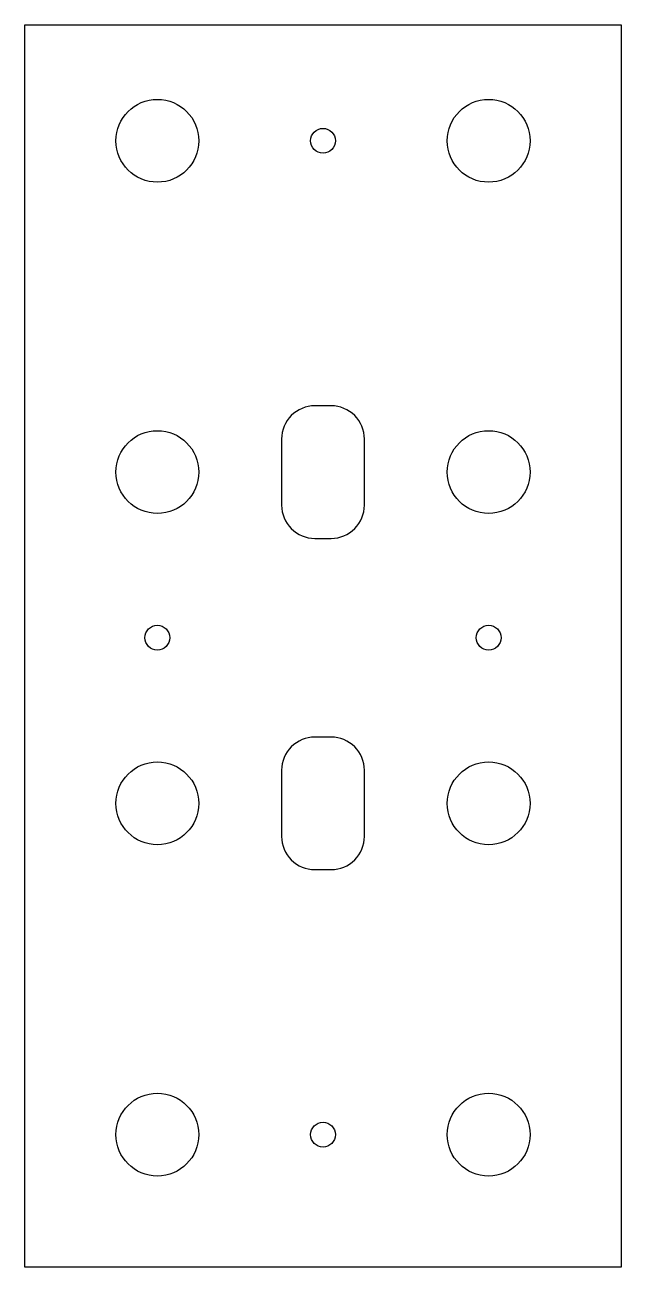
# Model space of a CAD drawing. Extents: x 10 to 82, y 10 to 160.
import ezdxf

# ---------------------------------------------------------------- set-up
doc = ezdxf.new("R2010")
doc.units = 0
doc.header["$LTSCALE"] = 10
doc.layers.add('A-DETL-___4', color=4, linetype='CONTINUOUS')

msp = doc.modelspace()

# ---------------------------------------------------------------- linework, layer by layer
at = {"layer": 'A-DETL-___4'}
msp.add_lwpolyline([(82, 160), (82, 10), (10, 10), (10, 160)], close=True, dxfattribs=at)
for points in [[(41, 110), (41, 102, 0.414214), (45, 98), (47, 98, 0.414214), (51, 102), (51, 110, 0.414214), (47, 114), (45, 114, 0.414214)], [(41, 70), (41, 62, 0.414214), (45, 58), (47, 58, 0.414214), (51, 62), (51, 70, 0.414214), (47, 74), (45, 74, 0.414214)]]:
    msp.add_lwpolyline(points, format="xyb", close=True, dxfattribs=at)
for centre, radius in [((26, 146), 5), ((66, 146), 5), ((46, 146), 1.5), ((26, 106), 5), ((66, 106), 5), ((26, 86), 1.5), ((66, 86), 1.5), ((26, 66), 5), ((66, 66), 5), ((26, 26), 5), ((66, 26), 5), ((46, 26), 1.5)]:
    msp.add_circle(centre, radius, dxfattribs=at)

doc.saveas('drawing.dxf')
